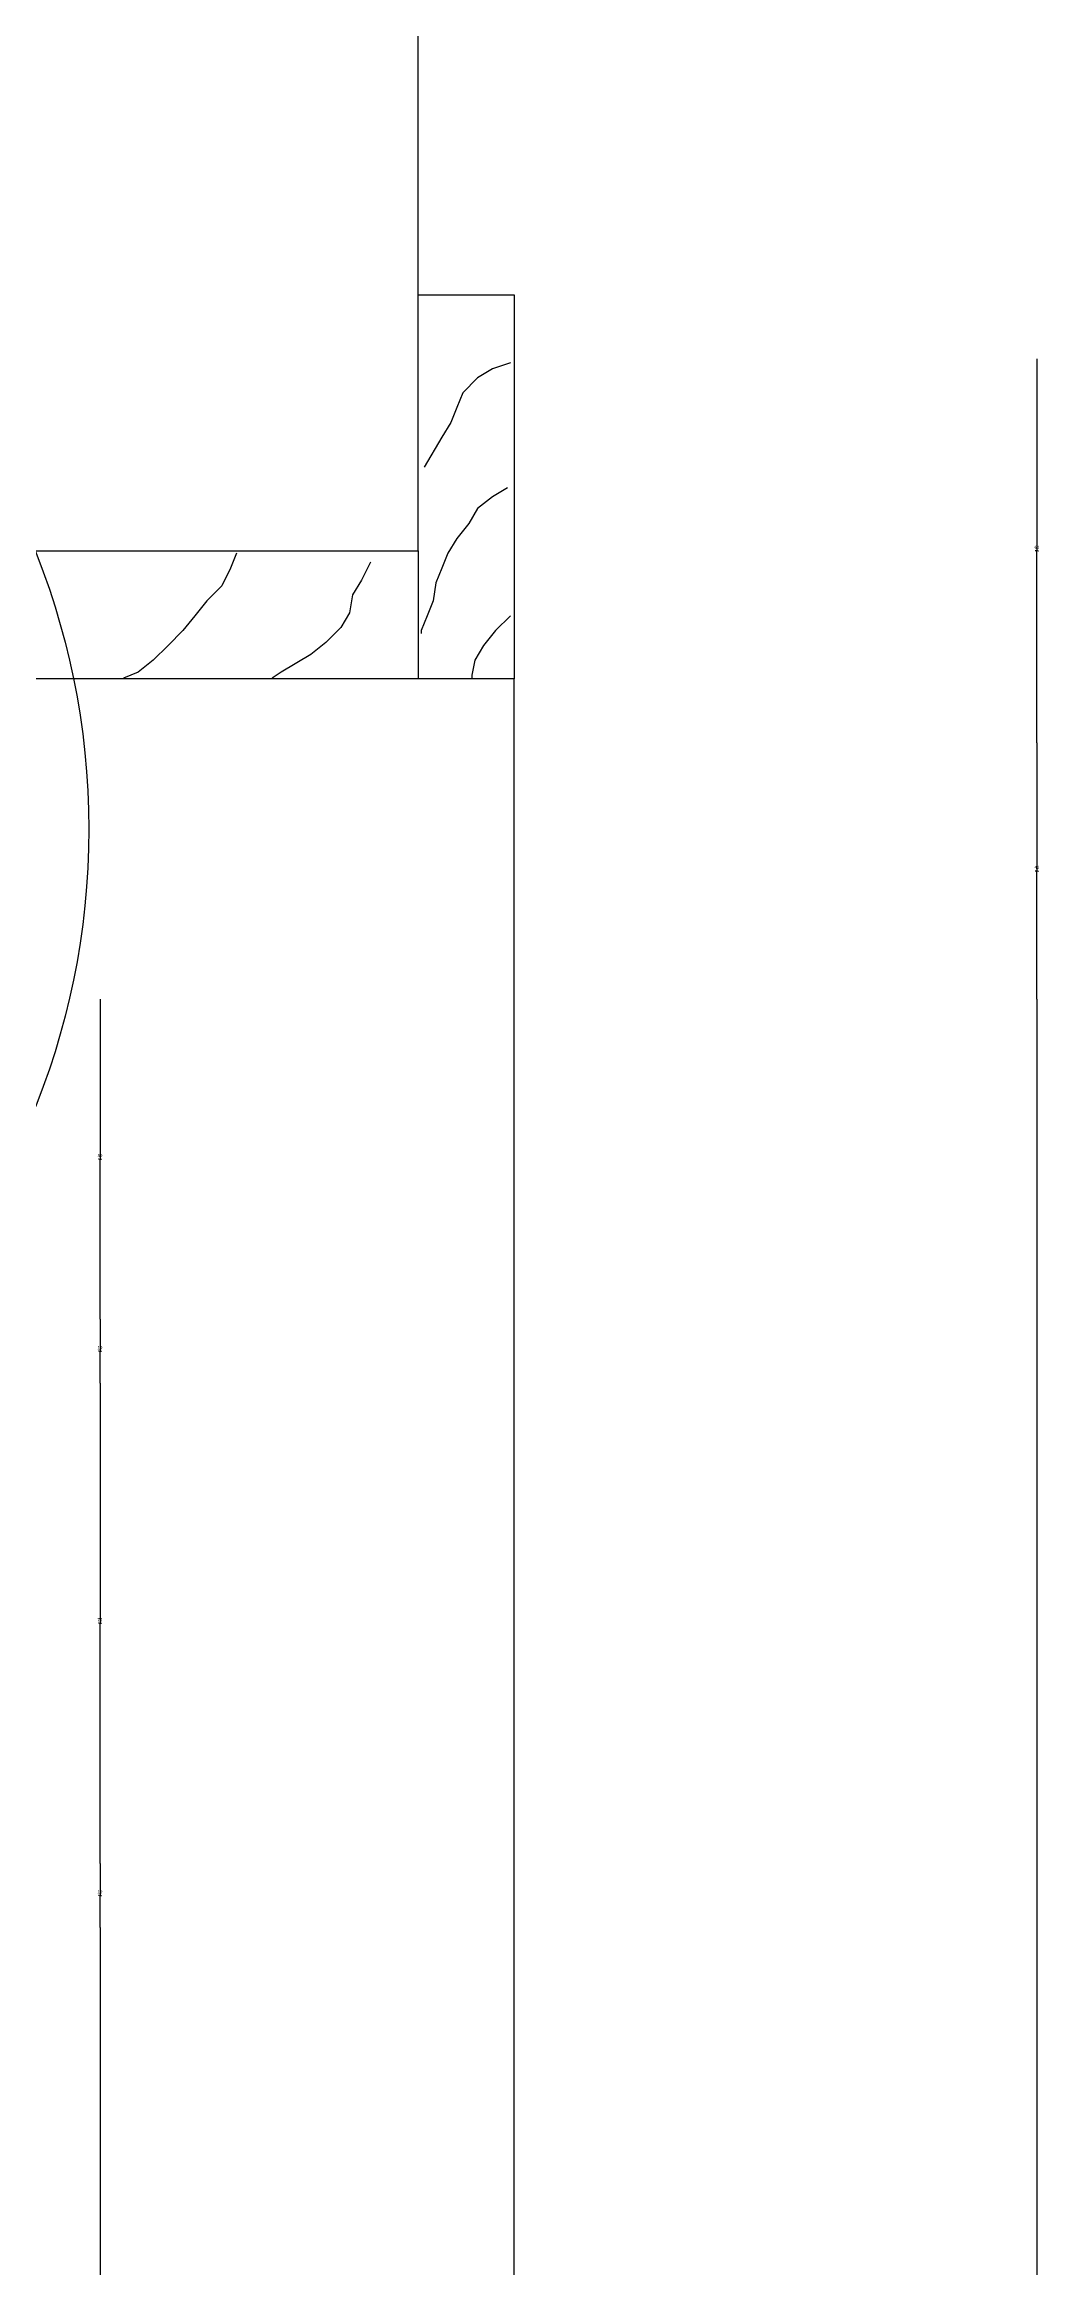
# Model space of a CAD drawing. Header units: metres. Extents: x 289 to 5205, y 117 to 7144.
# Drawn here: x 4894 to 5205, y 5685 to 6380 of the extents above; entities that cross this region are included whole.
import ezdxf

# ---------------------------------------------------------------- set-up
doc = ezdxf.new("R2010")
doc.units = ezdxf.units.M
for name, color, linetype in [('2', 2, 'Continuous'), ('4', 4, 'Continuous'), ('BH', 3, 'Continuous'), ('DIM', 3, 'Continuous')]:
    doc.layers.add(name, color=color, linetype=linetype)
doc.dimstyles.get("Standard").update_dxf_attribs({"dimtxt": 2.5, "dimasz": 2.5, "dimexe": 1.25, "dimexo": 0.625, "dimtad": 1, "dimcen": 2.5, "dimazin": 3, "dimtfac": 1, "dimtmove": 0, "dimatfit": 3})

# ---------------------------------------------------------------- blocks, each defined once
blk = doc.blocks.new('*D1')
for p, q in [((5203.77, 6281.31), (5203.77, 6221.31)), ((5203.52, 6221.31), (5203.27, 6221.31)), ((5203.77, 6161.31), (5203.77, 6221.31)), ((5203.77, 6221.31), (5203.77, 6221.31)), ((5204.02, 6221.31), (5204.27, 6221.31))]:
    blk.add_line(p, q)
at = {"layer": 'Defpoints'}
for p in [(5203.77, 6281.31), (5203.77, 6221.31), (5203.77, 6161.31)]:
    blk.add_point(p, dxfattribs=at)
at = {"layer": 'DIM', "insert": (5203.77, 6222.435), "char_height": 1, "attachment_point": 5}
blk.add_mtext('60', dxfattribs=at)
blk = doc.blocks.new('*D65')
for p, q in [((5203.77, 6081.31), (5203.77, 5581.09)), ((5203.52, 5581.09), (5203.27, 5581.09)), ((5203.77, 5080.88), (5203.77, 5581.09)), ((5203.77, 5581.09), (5203.77, 5581.09)), ((5204.02, 5581.09), (5204.27, 5581.09))]:
    blk.add_line(p, q)
at = {"layer": 'Defpoints'}
for p in [(5203.77, 6081.31), (5203.77, 5581.09), (5203.77, 5080.88)]:
    blk.add_point(p, dxfattribs=at)
at = {"layer": 'DIM', "insert": (5203.77, 5582.215), "char_height": 1, "attachment_point": 5}
blk.add_mtext('500', dxfattribs=at)
blk = doc.blocks.new('*D72')
for p, q in [((4911.23, 5791.31), (4911.23, 5581.31)), ((4910.98, 5581.31), (4910.73, 5581.31)), ((4911.23, 5371.31), (4911.23, 5581.31)), ((4911.23, 5581.31), (4911.23, 5581.31)), ((4911.48, 5581.31), (4911.73, 5581.31))]:
    blk.add_line(p, q)
at = {"layer": 'Defpoints'}
for p in [(4911.23, 5791.31), (4911.23, 5581.31), (4911.23, 5371.31)]:
    blk.add_point(p, dxfattribs=at)
at = {"layer": 'DIM', "insert": (4911.23, 5582.435), "char_height": 1, "attachment_point": 5}
blk.add_mtext('210', dxfattribs=at)
blk = doc.blocks.new('*D74')
for p, q in [((4911.23, 6081.31), (4911.23, 6031.31)), ((4910.98, 6031.31), (4910.73, 6031.31)), ((4911.23, 5981.31), (4911.23, 6031.31)), ((4911.23, 6031.31), (4911.23, 6031.31)), ((4911.48, 6031.31), (4911.73, 6031.31))]:
    blk.add_line(p, q)
at = {"layer": 'Defpoints'}
for p in [(4911.23, 6081.31), (4911.23, 6031.31), (4911.23, 5981.31)]:
    blk.add_point(p, dxfattribs=at)
at = {"layer": 'DIM', "insert": (4911.23, 6032.435), "char_height": 1, "attachment_point": 5}
blk.add_mtext('50', dxfattribs=at)
blk = doc.blocks.new('*D75')
for p, q in [((4911.23, 5811.31), (4911.23, 5801.31)), ((4910.98, 5801.31), (4910.73, 5801.31)), ((4911.23, 5791.31), (4911.23, 5801.31)), ((4911.23, 5801.31), (4911.23, 5801.31)), ((4911.48, 5801.31), (4911.73, 5801.31))]:
    blk.add_line(p, q)
at = {"layer": 'Defpoints'}
for p in [(4911.23, 5811.31), (4911.23, 5801.31), (4911.23, 5791.31)]:
    blk.add_point(p, dxfattribs=at)
at = {"layer": 'DIM', "insert": (4911.23, 5802.435), "char_height": 1, "attachment_point": 5}
blk.add_mtext('10', dxfattribs=at)
blk = doc.blocks.new('*D76')
for p, q in [((4911.23, 5961.31), (4911.23, 5886.31)), ((4910.98, 5886.31), (4910.73, 5886.31)), ((4911.23, 5811.31), (4911.23, 5886.31)), ((4911.23, 5886.31), (4911.23, 5886.31)), ((4911.48, 5886.31), (4911.73, 5886.31))]:
    blk.add_line(p, q)
at = {"layer": 'Defpoints'}
for p in [(4911.23, 5961.31), (4911.23, 5886.31), (4911.23, 5811.31)]:
    blk.add_point(p, dxfattribs=at)
at = {"layer": 'DIM', "insert": (4911.23, 5887.435), "char_height": 1, "attachment_point": 5}
blk.add_mtext('75', dxfattribs=at)
blk = doc.blocks.new('*D77')
for p, q in [((4911.23, 5981.31), (4911.23, 5971.31)), ((4910.98, 5971.31), (4910.73, 5971.31)), ((4911.23, 5961.31), (4911.23, 5971.31)), ((4911.23, 5971.31), (4911.23, 5971.31)), ((4911.48, 5971.31), (4911.73, 5971.31))]:
    blk.add_line(p, q)
at = {"layer": 'Defpoints'}
for p in [(4911.23, 5981.31), (4911.23, 5971.31), (4911.23, 5961.31)]:
    blk.add_point(p, dxfattribs=at)
at = {"layer": 'DIM', "insert": (4911.23, 5972.435), "char_height": 1, "attachment_point": 5}
blk.add_mtext('10', dxfattribs=at)
blk = doc.blocks.new('*D78')
for p, q in [((5203.77, 6161.31), (5203.77, 6121.31)), ((5203.52, 6121.31), (5203.27, 6121.31)), ((5203.77, 6081.31), (5203.77, 6121.31)), ((5203.77, 6121.31), (5203.77, 6121.31)), ((5204.02, 6121.31), (5204.27, 6121.31))]:
    blk.add_line(p, q)
at = {"layer": 'Defpoints'}
for p in [(5203.77, 6161.31), (5203.77, 6121.31), (5203.77, 6081.31)]:
    blk.add_point(p, dxfattribs=at)
at = {"layer": 'DIM', "insert": (5203.77, 6122.435), "char_height": 1, "attachment_point": 5}
blk.add_mtext('40', dxfattribs=at)

msp = doc.modelspace()

# ---------------------------------------------------------------- hatches: boundary and pattern name
at = {"layer": 'BH'}
h = msp.add_hatch(dxfattribs=at)
h.set_pattern_fill('AR-CONC', scale=25)
h.paths.add_polyline_path([(5010.56, 6753.24), (4530.56, 6650.74), (4530.56, 6319.02, -0.5), (4890.92, 6221.31), (5010.56, 6221.31)])
h = msp.add_hatch(dxfattribs=at)
h.set_pattern_fill('ANSI31', scale=500)
h.paths.add_polyline_path([(5010.56, 6753.24), (4530.56, 6650.74), (4530.56, 6319.02, -0.5), (4890.92, 6221.31), (5010.56, 6221.31)])
h.paths.add_polyline_path([(4530.56, 6319.02), (4530.56, 6221.31), (4890.92, 6221.31, 0.5)])

# ---------------------------------------------------------------- linework, layer by layer
at = {"layer": '2'}
for p, q in [((5010.56, 6221.31), (5010.56, 6753.24)), ((4530.56, 6221.31), (5010.56, 6221.31))]:
    msp.add_line(p, q, dxfattribs=at)
at = {"layer": '4'}
for p, q in [((5010.56, 6221.31), (5010.56, 6181.31)), ((5040.56, 1301.31), (5040.56, 6181.31))]:
    msp.add_line(p, q, dxfattribs=at)
msp.add_lwpolyline([(5010.56, 6301.31), (5040.56, 6301.31), (5040.56, 6181.31), (4770.56, 6181.31), (4770.56, 6161.31), (4530.56, 6161.31), (4510.56, 6161.31), (4510.56, 6201.31), (4500.56, 6201.31, 0.2), (4500.56, 6281.31), (4530.56, 6281.31)], format="xyb", dxfattribs=at)
at = {"layer": 'BH'}
for p, q in [((5029.15, 6275.36), (5024.5, 6270.72)), ((5033.8, 6278.15), (5029.15, 6275.36)), ((5039.37, 6280.01), (5033.8, 6278.15)), ((5024.5, 6270.72), (5022.64, 6266.07)), ((5020.78, 6261.43), (5018, 6256.79)), ((5022.64, 6266.07), (5020.78, 6261.43)), ((5018, 6256.79), (5012.42, 6247.5)), ((5038.44, 6241), (5033.8, 6238.21)), ((5029.15, 6234.5), (5026.36, 6229.85)), ((5033.8, 6238.21), (5029.15, 6234.5)), ((5026.36, 6229.85), (5022.64, 6225.21)), ((4953.86, 6220.56), (4952.01, 6215.92)), ((5019.86, 6220.56), (5018, 6215.92)), ((5022.64, 6225.21), (5019.86, 6220.56)), ((4952.01, 6215.92), (4949.22, 6210.35)), ((4995.69, 6217.78), (4992.9, 6212.2)), ((5018, 6215.92), (5016.14, 6211.28)), ((4944.57, 6205.7), (4940.85, 6201.06)), ((4949.22, 6210.35), (4944.57, 6205.7)), ((4990.11, 6207.56), (4989.18, 6201.99)), ((4992.9, 6212.2), (4990.11, 6207.56)), ((5015.21, 6205.7), (5013.35, 6201.06)), ((5016.14, 6211.28), (5015.21, 6205.7)), ((4940.85, 6201.06), (4937.13, 6196.42)), ((4989.18, 6201.99), (4986.4, 6197.34)), ((5013.35, 6201.06), (5011.49, 6196.42)), ((5039.37, 6201.06), (5034.73, 6196.42)), ((4932.49, 6191.77), (4927.84, 6187.13)), ((4937.13, 6196.42), (4932.49, 6191.77)), ((4981.75, 6192.7), (4977.1, 6188.99)), ((4986.4, 6197.34), (4981.75, 6192.7)), ((5011.49, 6196.42), (5011.49, 6195.49)), ((5031.01, 6191.77), (5028.22, 6187.13)), ((5034.73, 6196.42), (5031.01, 6191.77)), ((4927.84, 6187.13), (4923.19, 6183.41)), ((4977.1, 6188.99), (4967.81, 6183.41)), ((5028.22, 6187.13), (5027.29, 6182.48)), ((4923.19, 6183.41), (4918.55, 6181.56)), ((4967.81, 6183.41), (4965.02, 6181.56)), ((5027.29, 6182.48), (5027.29, 6181.56))]:
    msp.add_line(p, q, dxfattribs=at)
at = {"layer": 'DIM'}
msp.add_circle((4673.92, 6134.36), 233.78, dxfattribs=at)

# ---------------------------------------------------------------- dimensions: what is measured, and where the dimension line sits
for base, p1, p2, text, picture, middle in [((5203.77, 6221.31), (5203.77, 6281.31), (5203.77, 6161.31), '60', '*D1', (5203.77, 6222.435)), ((5203.77, 6121.31), (5203.77, 6161.31), (5203.77, 6081.31), '40', '*D78', (5203.77, 6122.435)), ((4911.23, 6031.31), (4911.23, 6081.31), (4911.23, 5981.31), '50', '*D74', (4911.23, 6032.435)), ((5203.77, 5581.09), (5203.77, 6081.31), (5203.77, 5080.88), '500', '*D65', (5203.77, 5582.215)), ((4911.23, 5971.31), (4911.23, 5981.31), (4911.23, 5961.31), '10', '*D77', (4911.23, 5972.435)), ((4911.23, 5886.31), (4911.23, 5961.31), (4911.23, 5811.31), '75', '*D76', (4911.23, 5887.435)), ((4911.23, 5801.31), (4911.23, 5811.31), (4911.23, 5791.31), '10', '*D75', (4911.23, 5802.435)), ((4911.23, 5581.31), (4911.23, 5791.31), (4911.23, 5371.31), '210', '*D72', (4911.23, 5582.435))]:
    dim = msp.add_linear_dim(base=base, p1=p1, p2=p2, text=text, dimstyle='Standard', dxfattribs=at)
    dim.commit()
    dim.dimension.update_dxf_attribs({"geometry": picture, "text_midpoint": middle})

doc.saveas('drawing.dxf')
